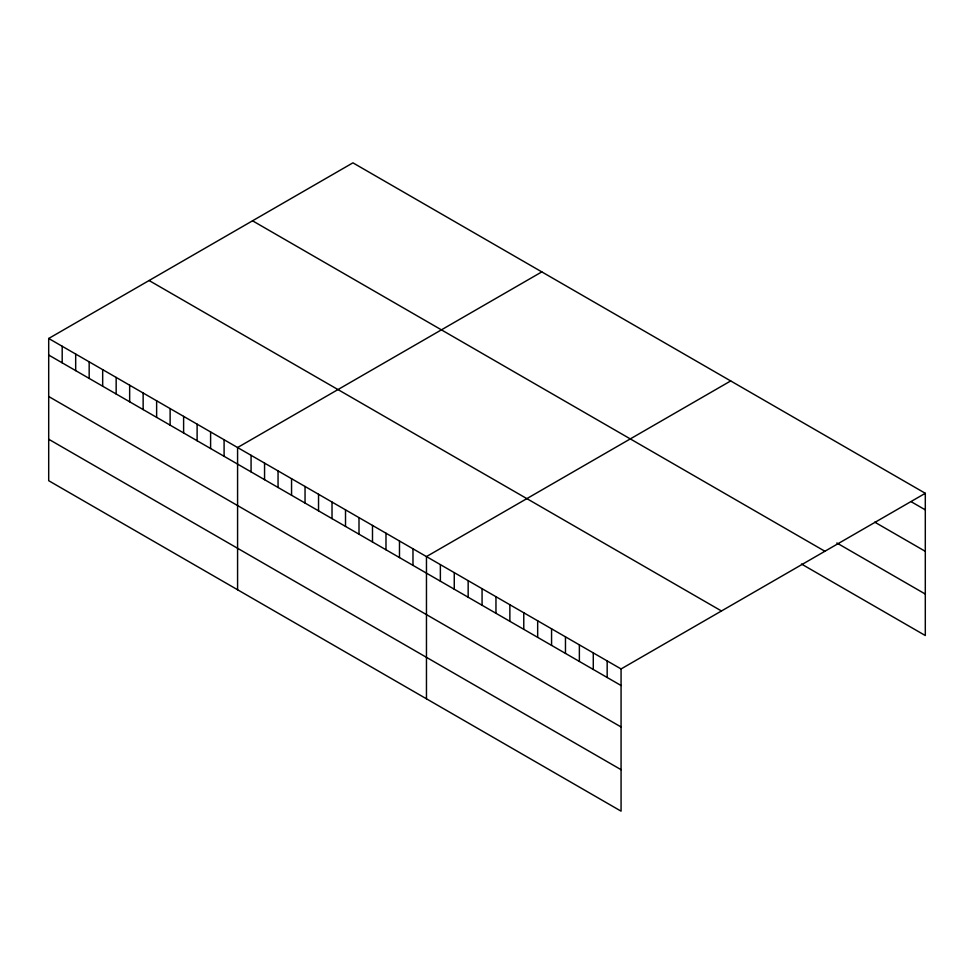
<?xml version="1.0" encoding="UTF-8"?>
<svg xmlns="http://www.w3.org/2000/svg" width="974" height="974" viewBox="0 0 974 974"><rect width="100%" height="100%" fill="white"/><g stroke="black" fill="none" stroke-linecap="round" stroke-linejoin="round"><path stroke-width="1.46" d="M48.7 338.477L621.071 668.943L621.071 811.159L48.7 480.706L48.7 338.477L352.929 162.841L925.3 493.294L925.3 635.523L801.456 564.019M541.812 271.892L237.583 447.529L237.583 589.757M730.695 380.944L426.466 556.58L426.466 698.808M621.071 668.943L925.3 493.294M911.396 501.841L925.3 509.865M874.749 522.149L925.3 551.333M836.849 542.981L925.3 594.055M252.534 220.806L824.905 551.26M149.095 280.524L721.466 610.978M48.7 355.047L621.071 685.513M48.7 396.515L621.071 726.969M48.7 439.237L621.071 769.691M607.167 660.908L607.167 677.478M593.276 652.884L593.276 669.455M579.372 644.861L579.372 661.431M565.468 636.838L565.468 653.408M551.564 628.814L551.564 645.385M537.672 620.791L537.672 637.361M523.769 612.756L523.769 629.326M509.865 604.732L509.865 621.302M495.961 596.709L495.961 613.279M482.069 588.686L482.069 605.256M468.165 580.662L468.165 597.232M454.261 572.639L454.261 589.209M440.37 564.603L440.37 581.174M412.976 548.788L412.976 565.358M399.486 541.008L399.486 557.578M385.984 533.216L385.984 549.786M372.494 525.424L372.494 541.994M359.004 517.632L359.004 534.202M345.514 509.852L345.514 526.423M332.024 502.06L332.024 518.631M318.535 494.268L318.535 510.839M305.045 486.476L305.045 503.047M291.555 478.684L291.555 495.255M278.053 470.905L278.053 487.475M264.563 463.113L264.563 479.683M251.073 455.321L251.073 471.891M224.093 439.749L224.093 456.319M210.603 431.957L210.603 448.527M197.113 424.165L197.113 440.735M183.611 416.373L183.611 432.943M170.121 408.581L170.121 425.151M156.631 400.801L156.631 417.371M143.141 393.009L143.141 409.579M129.652 385.217L129.652 401.787M116.162 377.425L116.162 393.995M102.672 369.645L102.672 386.215M89.17 361.853L89.17 378.423M75.68 354.061L75.68 370.631M62.19 346.269L62.19 362.839"/></g></svg>
